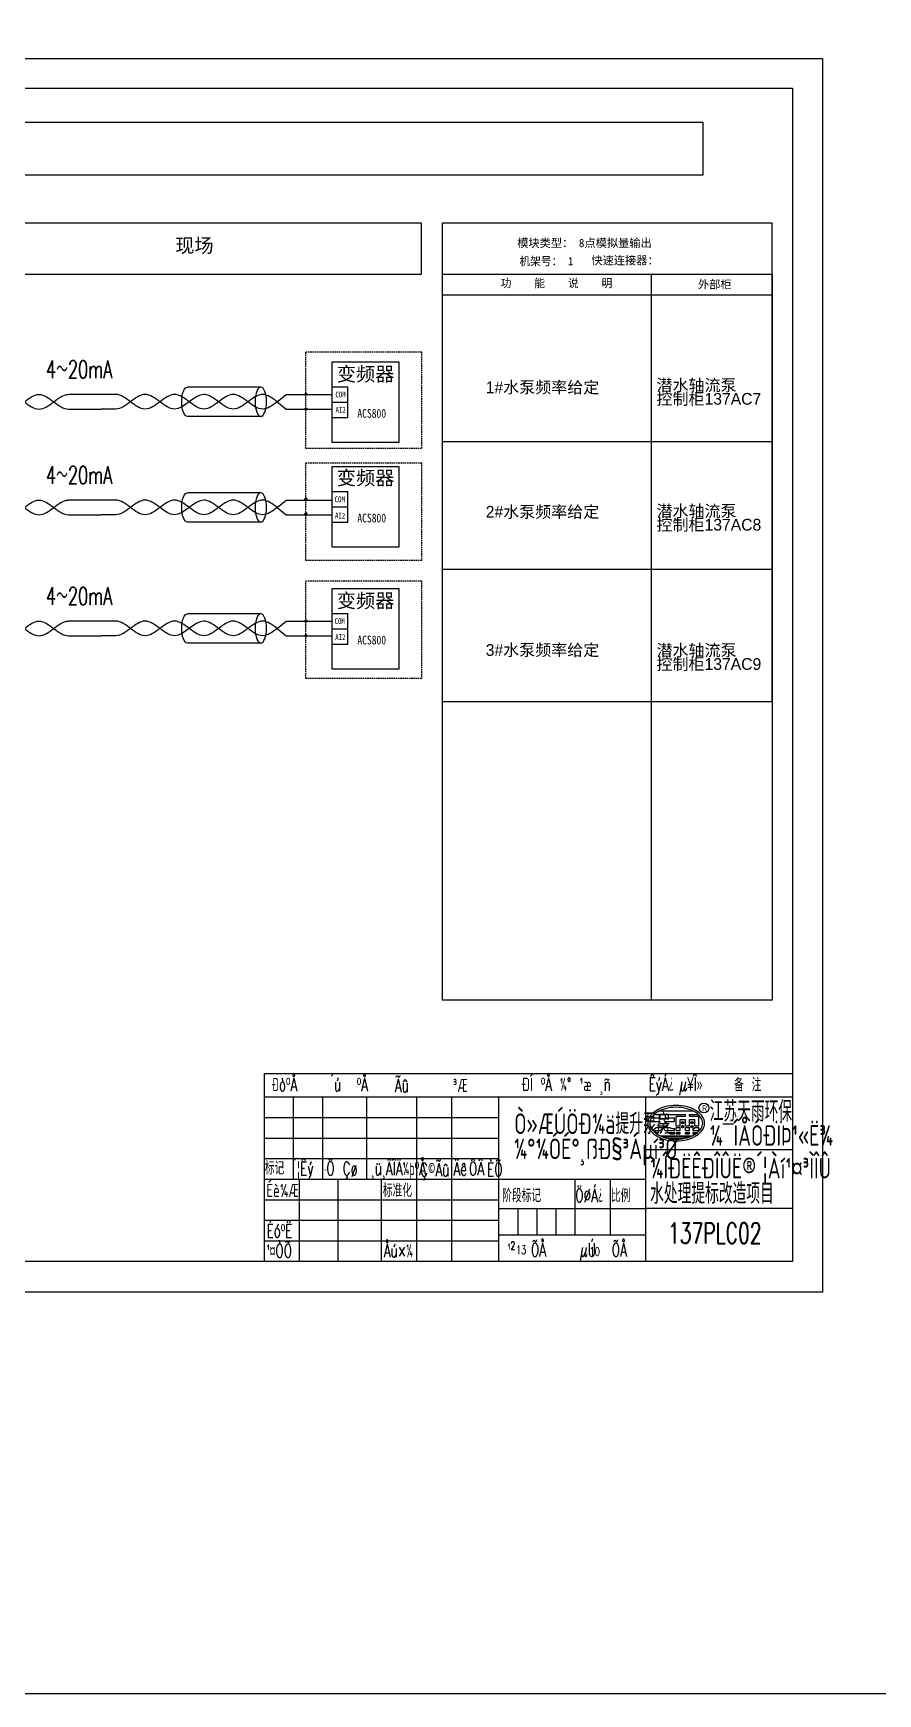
# Model space of a CAD drawing. Header units: millimetres. Extents: x 201 to 11482, y -7821 to 251.
# Drawn here: x 7188 to 7476, y -5888 to -5322 of the extents above; entities that cross this region are included whole.
import ezdxf
from ezdxf.enums import TextEntityAlignment as Align

# ---------------------------------------------------------------- set-up
doc = ezdxf.new("R2010")
doc.units = ezdxf.units.MM
doc.linetypes.add('CENTER2', pattern=[1.125, 0.75, -0.125, 0.125, -0.125])
doc.linetypes.add('F', pattern=[0.75, 0.5, -0.25])
for name, color, linetype in [('02', 7, 'Continuous'), ('04', 2, 'F'), ('08', 7, 'Continuous'), ('11', 7, 'Continuous'), ('LINE_THIN', 2, 'Continuous'), ('TEXT', 6, 'Continuous')]:
    doc.layers.add(name, color=color, linetype=linetype)
doc.layers.add('SECTION', color=3, linetype='CENTER2', lineweight=9)
doc.styles.add('HZ', font='txt', dxfattribs={"width": 0.67, "bigfont": 'hztxt'})
doc.styles.add('HZTXT', font='tssdeng.shx', dxfattribs={"width": 0.8, "bigfont": 'hztxt.shx'})

msp = doc.modelspace()

# ---------------------------------------------------------------- linework, layer by layer
for p, q in [((6884.748, -5341.003), (7446.852, -5341.003)), ((7446.852, -5341.003), (7446.852, -5740.547)), ((7320.469, -5387.058), (6985.763, -5387.058)), ((7320.469, -5404.377), (7320.469, -5387.058)), ((7327.665, -5651.613), (7327.665, -5387.058)), ((7439.903, -5387.058), (7327.665, -5387.058)), ((7439.903, -5549.685), (7439.903, -5387.058)), ((6985.763, -5404.377), (7320.469, -5404.377)), ((7327.665, -5404.377), (7439.903, -5404.377)), ((7398.739, -5404.377), (7398.739, -5651.613)), ((7439.903, -5404.377), (7439.903, -5651.613)), ((7439.903, -5411.569), (7327.665, -5411.569)), ((7439.903, -5461.446), (7327.665, -5461.446)), ((7439.903, -5504.965), (7327.665, -5504.965)), ((7439.903, -5549.984), (7327.665, -5549.984)), ((7439.903, -5651.613), (7327.665, -5651.613)), ((7396.852, -5740.547), (7396.852, -5684.547)), ((7398.28, -5692.89), (7401.834, -5692.89)), ((7398.776, -5691.687), (7401.834, -5691.687)), ((7399.805, -5690.483), (7401.834, -5690.483)), ((7401.607, -5689.28), (7412.89, -5689.28)), ((7401.834, -5691.687), (7401.834, -5690.483)), ((7403.639, -5690.483), (7410.437, -5690.483)), ((7403.639, -5691.687), (7403.639, -5690.483)), ((7403.639, -5691.687), (7406.647, -5691.687)), ((7403.663, -5693.201), (7403.639, -5692.89)), ((7403.639, -5692.89), (7406.647, -5692.89)), ((7406.647, -5692.89), (7406.647, -5691.687)), ((7407.249, -5691.085), (7410.437, -5691.085)), ((7407.249, -5694.356), (7407.249, -5691.085)), ((7408.632, -5692.288), (7410.437, -5692.288)), ((7408.632, -5694.356), (7408.632, -5692.288)), ((7410.437, -5691.085), (7410.437, -5690.483)), ((7410.437, -5694.356), (7410.437, -5692.288)), ((7411.821, -5690.483), (7414.693, -5690.483)), ((7411.821, -5691.085), (7411.821, -5690.483)), ((7411.821, -5691.085), (7415.01, -5691.085)), ((7411.821, -5694.356), (7411.821, -5692.288)), ((7411.821, -5692.288), (7413.626, -5692.288)), ((7413.626, -5694.356), (7413.626, -5692.288)), ((7415.01, -5694.356), (7415.01, -5691.085)), ((7399.323, -5696.009), (7401.969, -5696.009)), ((7399.928, -5696.61), (7401.293, -5696.61)), ((7400.458, -5694.957), (7405.074, -5694.957)), ((7401.025, -5694.356), (7404.451, -5694.356)), ((7401.835, -5697.813), (7412.662, -5697.813)), ((7402.55, -5698.115), (7411.947, -5698.115)), ((7403.541, -5696.009), (7406.647, -5696.009)), ((7404.261, -5696.61), (7406.647, -5696.61)), ((7404.552, -5698.656), (7409.945, -5698.656)), ((7405.354, -5697.102), (7406.647, -5697.102)), ((7405.92, -5695.297), (7406.647, -5695.297)), ((7406.647, -5696.009), (7406.647, -5695.297)), ((7406.647, -5697.102), (7406.647, -5696.61)), ((7407.249, -5694.356), (7408.632, -5694.356)), ((7407.249, -5696.009), (7407.249, -5694.957)), ((7407.249, -5694.957), (7408.632, -5694.957)), ((7407.249, -5696.009), (7408.632, -5696.009)), ((7407.249, -5696.61), (7408.632, -5696.61)), ((7407.249, -5697.102), (7407.249, -5696.61)), ((7407.249, -5697.102), (7408.632, -5697.102)), ((7408.632, -5696.009), (7408.632, -5694.957)), ((7408.632, -5697.102), (7408.632, -5696.61)), ((7410.437, -5694.356), (7411.821, -5694.356)), ((7410.437, -5696.009), (7410.437, -5694.957)), ((7410.437, -5694.957), (7411.821, -5694.957)), ((7410.437, -5696.009), (7411.821, -5696.009)), ((7410.437, -5696.61), (7411.821, -5696.61)), ((7410.437, -5697.102), (7410.437, -5696.61)), ((7410.437, -5697.102), (7411.821, -5697.102)), ((7411.821, -5696.009), (7411.821, -5694.957)), ((7411.821, -5697.102), (7411.821, -5696.61)), ((7412.875, -5695.297), (7412.875, -5696.009)), ((7412.875, -5695.297), (7413.626, -5695.297)), ((7412.875, -5696.009), (7415.174, -5696.009)), ((7412.875, -5696.61), (7414.569, -5696.61)), ((7412.875, -5696.61), (7412.875, -5697.102)), ((7412.875, -5697.102), (7413.93, -5697.102)), ((7413.626, -5694.356), (7415.01, -5694.356)), ((7413.626, -5694.957), (7415.01, -5694.957)), ((7413.626, -5695.297), (7413.626, -5694.957)), ((7415.01, -5696.188), (7415.01, -5694.957)), ((7446.852, -5702.547), (7396.852, -5702.547)), ((7446.852, -5702.547), (7396.852, -5702.547)), ((7446.852, -5722.547), (7396.852, -5722.547))]:
    msp.add_line(p, q)
at = {"color": 0}
for p, q in [((7266.852, -5676.547), (7446.852, -5676.547)), ((7266.852, -5676.547), (7446.852, -5676.547)), ((7266.852, -5684.547), (7446.852, -5684.547)), ((7266.852, -5684.547), (7446.852, -5684.547)), ((7266.852, -5712.547), (7396.852, -5712.547)), ((7266.852, -5712.547), (7396.852, -5712.547)), ((7346.852, -5722.547), (7396.852, -5722.547)), ((7346.852, -5722.547), (7396.852, -5722.547)), ((7346.852, -5731.547), (7396.852, -5731.547)), ((7346.852, -5731.547), (7396.852, -5731.547))]:
    msp.add_line(p, q, dxfattribs=at)
at = {"linetype": 'Continuous'}
msp.add_line((7446.852, -5702.547), (7396.852, -5702.547), dxfattribs=at)
for points in [[(741.178, -4154.422), (11482.36, -4154.422), (11482.36, -5887.788), (741.178, -5887.788)], [(6920.465, -5352.591), (7416.279, -5352.591), (7416.279, -5370.712), (6920.465, -5370.712)]]:
    msp.add_lwpolyline(points, close=True)
for points in [[(7416.91, -5693.492, 0.1452621), (7416.285, -5691.387, 0.1071711), (7414.125, -5689.249, 0.0774043), (7411.143, -5687.945, 0.0645214), (7407.249, -5687.44, 0.0645214), (7403.354, -5687.945, 0.0774043), (7400.372, -5689.249, 0.1071711), (7398.212, -5691.387, 0.1452621), (7397.587, -5693.492, 0.1452621), (7398.212, -5695.597, 0.1071711), (7400.372, -5697.734, 0.0774043), (7403.354, -5699.039, 0.0645214), (7407.249, -5699.543, 0.0645214), (7411.143, -5699.039, 0.0774043), (7414.125, -5697.734, 0.1071711), (7416.285, -5695.597, 0.1452621)], [(7416.273, -5693.492, 0.1452621), (7415.752, -5691.734, 0.1071711), (7413.784, -5689.786, 0.0774043), (7410.981, -5688.56, 0.0645214), (7407.249, -5688.077, 0.0645214), (7403.516, -5688.56, 0.0774043), (7400.713, -5689.786, 0.1071711), (7398.745, -5691.734, 0.1452621), (7398.224, -5693.492, 0.1452621), (7398.745, -5695.25, 0.1071711), (7400.713, -5697.197, 0.0774043), (7403.516, -5698.423, 0.0645214), (7407.249, -5698.907, 0.0645214), (7410.981, -5698.423, 0.0774043), (7413.784, -5697.197, 0.1071711), (7415.752, -5695.25, 0.1452621)]]:
    msp.add_lwpolyline(points, format="xyb", close=True)
for centre, radius in [((7416.687, -5688.324), 1.666), ((7409.418, -5693.305), 0.1), ((7412.625, -5693.305), 0.1), ((7409.418, -5694.707), 0.1), ((7412.625, -5694.707), 0.1)]:
    msp.add_circle(centre, radius)
for centre, radius, start, end in [((7397.151, -5691.275), 4.95, 321.503, 340.95126), ((7408.619, -5690.664), 5.567, 207.10998, 221.53659), ((7397.151, -5691.275), 4.95, 293.80566, 311.92468), ((7397.151, -5691.275), 6.755, 300.38393, 307.81943), ((7397.151, -5691.275), 6.755, 315.50262, 325.59469), ((7408.619, -5690.664), 7.372, 216.90779, 226.46812), ((7408.619, -5690.664), 7.372, 233.7656, 238.04867), ((7405.354, -5695.898), 1.203, 238.04867, 270), ((7408.619, -5690.664), 5.567, 230.45944, 231.79763), ((7405.92, -5694.093), 1.203, 231.79763, 270)]:
    msp.add_arc(centre, radius, start, end)
for p in [(7409.418, -5693.305), (7412.625, -5693.305), (7409.418, -5694.707), (7412.625, -5694.707)]:
    msp.add_point(p)
at = {"layer": '02'}
for p, q in [((7265.711, -5442.827), (7240.711, -5442.827)), ((7216.315, -5445.325), (7200.141, -5445.325)), ((7200.141, -5450.328), (7211.314, -5450.328)), ((7216.315, -5450.328), (7211.314, -5450.328)), ((7271.315, -5447.826), (7274.321, -5445.327)), ((7271.315, -5447.826), (7274.321, -5450.326)), ((7274.321, -5445.327), (7290.012, -5445.327)), ((7274.321, -5450.326), (7290.012, -5450.326)), ((7265.711, -5452.826), (7240.711, -5452.826)), ((7265.711, -5478.824), (7240.711, -5478.824)), ((7216.315, -5481.322), (7200.141, -5481.322)), ((7271.315, -5483.824), (7274.321, -5481.324)), ((7271.315, -5483.824), (7274.321, -5486.324)), ((7274.321, -5481.324), (7290.012, -5481.324)), ((7200.141, -5486.325), (7211.314, -5486.325)), ((7216.315, -5486.325), (7211.314, -5486.325)), ((7265.711, -5488.823), (7240.711, -5488.823)), ((7274.321, -5486.324), (7290.012, -5486.324)), ((7216.315, -5522.51), (7200.141, -5522.51)), ((7265.711, -5520.012), (7240.711, -5520.012)), ((7271.315, -5525.012), (7274.321, -5522.512)), ((7274.321, -5522.512), (7290.012, -5522.512)), ((7200.141, -5527.513), (7211.314, -5527.513)), ((7216.315, -5527.513), (7211.314, -5527.513)), ((7265.711, -5530.011), (7240.711, -5530.011)), ((7271.315, -5525.012), (7274.321, -5527.511)), ((7274.321, -5527.511), (7290.012, -5527.511))]:
    msp.add_line(p, q, dxfattribs=at)
at = {"layer": '02', "extrusion": (0, 0, -1)}
for centre in [(7240.711, -5447.826), (7240.711, -5483.824), (7240.711, -5525.012)]:
    msp.add_ellipse(centre, major_axis=(0, 5), ratio=0.3908753, start_param=3.1415927, end_param=6.2831853, dxfattribs=at)
for centre in [(7265.711, -5447.826), (7265.711, -5483.824), (7265.711, -5525.012)]:
    msp.add_ellipse(centre, major_axis=(0, 5), ratio=0.3908753, dxfattribs=at)
at = {"layer": '02'}
for points in [[(7145.141, -5447.826), (7146.808, -5449.077), (7150.141, -5451.579), (7155.141, -5447.826), (7160.141, -5444.074), (7165.141, -5447.826), (7170.141, -5451.579), (7175.141, -5447.826), (7180.141, -5444.075), (7185.143, -5447.825), (7190.133, -5451.583), (7195.173, -5447.811), (7198.406, -5445.359), (7200.141, -5445.325)], [(7271.315, -5447.826), (7269.648, -5449.077), (7266.315, -5451.579), (7261.315, -5447.826), (7256.315, -5444.074), (7251.315, -5447.826), (7246.315, -5451.579), (7241.314, -5447.826), (7236.315, -5444.075), (7231.312, -5447.825), (7226.323, -5451.583), (7221.283, -5447.811), (7218.05, -5445.359), (7216.315, -5445.325)], [(7145.141, -5483.824), (7146.808, -5485.074), (7150.141, -5487.576), (7155.141, -5483.824), (7160.141, -5480.072), (7165.141, -5483.824), (7170.141, -5487.576), (7175.141, -5483.824), (7180.141, -5480.072), (7185.143, -5483.823), (7190.133, -5487.58), (7195.173, -5483.808), (7198.406, -5481.357), (7200.141, -5481.322)], [(7271.315, -5483.824), (7269.648, -5485.074), (7266.315, -5487.576), (7261.315, -5483.824), (7256.315, -5480.072), (7251.315, -5483.824), (7246.315, -5487.576), (7241.314, -5483.824), (7236.315, -5480.072), (7231.312, -5483.823), (7226.323, -5487.58), (7221.283, -5483.808), (7218.05, -5481.357), (7216.315, -5481.322)], [(7145.141, -5525.012), (7146.808, -5526.262), (7150.141, -5528.764), (7155.141, -5525.012), (7160.141, -5521.26), (7165.141, -5525.012), (7170.141, -5528.764), (7175.141, -5525.012), (7180.141, -5521.26), (7185.143, -5525.01), (7190.133, -5528.768), (7195.173, -5524.996), (7198.406, -5522.544), (7200.141, -5522.51)], [(7271.315, -5525.012), (7269.648, -5526.262), (7266.315, -5528.764), (7261.315, -5525.012), (7256.315, -5521.26), (7251.315, -5525.012), (7246.315, -5528.764), (7241.314, -5525.012), (7236.315, -5521.26), (7231.312, -5525.01), (7226.323, -5528.768), (7221.283, -5524.996), (7218.05, -5522.544), (7216.315, -5522.51)]]:
    msp.add_open_spline(points, degree=3, dxfattribs=at)
for points in [[(7145.141, -5447.826), (7146.808, -5446.576), (7150.141, -5444.074), (7155.141, -5447.826), (7160.141, -5451.579), (7165.141, -5447.826), (7171.808, -5442.824), (7178.475, -5452.829), (7185.141, -5447.827), (7190.142, -5444.073), (7195.136, -5447.83), (7198.485, -5450.32), (7200.141, -5450.328)], [(7271.315, -5447.826), (7269.648, -5446.576), (7266.315, -5444.074), (7261.315, -5447.826), (7256.315, -5451.579), (7251.315, -5447.826), (7244.648, -5442.824), (7237.981, -5452.829), (7231.315, -5447.827), (7226.313, -5444.073), (7221.319, -5447.83), (7217.971, -5450.32), (7216.315, -5450.328)], [(7145.141, -5483.824), (7146.808, -5482.573), (7150.141, -5480.072), (7155.141, -5483.824), (7160.141, -5487.576), (7165.141, -5483.824), (7171.808, -5478.821), (7178.475, -5488.826), (7185.141, -5483.824), (7190.142, -5480.071), (7195.136, -5483.827), (7198.485, -5486.318), (7200.141, -5486.325)], [(7271.315, -5483.824), (7269.648, -5482.573), (7266.315, -5480.072), (7261.315, -5483.824), (7256.315, -5487.576), (7251.315, -5483.824), (7244.648, -5478.821), (7237.981, -5488.826), (7231.315, -5483.824), (7226.313, -5480.071), (7221.319, -5483.827), (7217.971, -5486.318), (7216.315, -5486.325)], [(7145.141, -5525.012), (7146.808, -5523.761), (7150.141, -5521.26), (7155.141, -5525.012), (7160.141, -5528.764), (7165.141, -5525.012), (7171.808, -5520.009), (7178.475, -5530.014), (7185.141, -5525.012), (7190.142, -5521.259), (7195.136, -5525.015), (7198.485, -5527.505), (7200.141, -5527.513)], [(7271.315, -5525.012), (7269.648, -5523.761), (7266.315, -5521.26), (7261.315, -5525.012), (7256.315, -5528.764), (7251.315, -5525.012), (7244.648, -5520.009), (7237.981, -5530.014), (7231.315, -5525.012), (7226.313, -5521.259), (7221.319, -5525.015), (7217.971, -5527.505), (7216.315, -5527.513)]]:
    msp.add_open_spline(points, degree=3, knots=[0, 0, 0, 0, 2.7954019, 5.5908038, 8.3862057, 11.1816075, 13.9770094, 19.5678132, 22.3632151, 25.158617, 27.9540189, 30.7494207, 30.7494207, 30.7494207, 30.7494207], dxfattribs=at)
at = {"layer": '04', "color": 1}
for points in [[(7281.049, -5430.886), (7320.469, -5430.886), (7320.469, -5463.745), (7281.049, -5463.745)], [(7281.049, -5468.676), (7320.469, -5468.676), (7320.469, -5501.924), (7281.049, -5501.924)], [(7281.049, -5508.833), (7320.469, -5508.833), (7320.469, -5542.081), (7281.049, -5542.081)]]:
    msp.add_lwpolyline(points, close=True, dxfattribs=at)
at = {"layer": '08'}
for p, q in [((7281.368, -5444.894), (7280.746, -5445.743)), ((7290.012, -5442.7), (7295.422, -5442.7)), ((7295.422, -5453.206), (7295.422, -5442.7)), ((7281.368, -5449.893), (7280.746, -5450.743)), ((7290.012, -5447.953), (7295.422, -5447.953)), ((7290.012, -5453.206), (7295.422, -5453.206)), ((7290.012, -5478.338), (7295.422, -5478.338)), ((7295.422, -5488.843), (7295.422, -5478.338)), ((7281.368, -5480.531), (7280.746, -5481.38)), ((7290.012, -5483.59), (7295.422, -5483.59)), ((7281.368, -5485.531), (7280.746, -5486.38)), ((7290.012, -5488.843), (7295.422, -5488.843)), ((7281.368, -5522.079), (7280.746, -5522.928)), ((7290.012, -5519.885), (7295.422, -5519.885)), ((7295.422, -5530.391), (7295.422, -5519.885)), ((7281.368, -5527.078), (7280.746, -5527.928)), ((7290.012, -5525.138), (7295.422, -5525.138)), ((7290.012, -5530.391), (7295.422, -5530.391))]:
    msp.add_line(p, q, dxfattribs=at)
for points in [[(7290.012, -5434.215), (7312.726, -5434.215), (7312.726, -5461.691), (7290.012, -5461.691)], [(7290.012, -5469.853), (7312.726, -5469.853), (7312.726, -5497.328), (7290.012, -5497.328)], [(7290.012, -5511.4), (7312.726, -5511.4), (7312.726, -5538.876), (7290.012, -5538.876)]]:
    msp.add_lwpolyline(points, close=True, dxfattribs=at)
for centre in [(7281.049, -5445.327), (7281.049, -5450.326), (7281.049, -5480.964), (7281.049, -5485.964), (7281.049, -5522.512), (7281.049, -5527.511)]:
    msp.add_circle(centre, 0.327, dxfattribs=at)
at = {"layer": 'LINE_THIN'}
for p, q in [((6859.748, -5331.003), (7457.056, -5331.003)), ((7457.056, -5331.003), (7457.056, -5751.003)), ((7457.056, -5751.003), (6859.748, -5751.003))]:
    msp.add_line(p, q, dxfattribs=at)
for centre in [(7409.418, -5693.305), (7412.625, -5693.305), (7409.418, -5694.707), (7412.625, -5694.707)]:
    msp.add_circle(centre, 0.401, dxfattribs=at)
at = {"layer": 'TEXT', "color": 0}
for p, q in [((7266.852, -5676.547), (7266.852, -5740.547)), ((7266.852, -5676.547), (7446.852, -5676.547)), ((7266.852, -5676.547), (7266.852, -5740.547)), ((7266.852, -5676.547), (7266.852, -5740.547)), ((7266.852, -5684.547), (7446.852, -5684.547)), ((7276.852, -5712.547), (7276.852, -5684.547)), ((7276.852, -5712.547), (7276.852, -5684.547)), ((7276.852, -5712.547), (7276.852, -5684.547)), ((7286.852, -5712.547), (7286.852, -5684.547)), ((7286.852, -5712.547), (7286.852, -5684.547)), ((7286.852, -5712.547), (7286.852, -5684.547)), ((7301.852, -5712.547), (7301.852, -5684.547)), ((7301.852, -5712.547), (7301.852, -5684.547)), ((7301.852, -5712.547), (7301.852, -5684.547)), ((7318.852, -5740.547), (7318.852, -5684.547)), ((7318.852, -5740.547), (7318.852, -5684.547)), ((7318.852, -5740.547), (7318.852, -5684.547)), ((7330.852, -5740.547), (7330.852, -5684.547)), ((7330.852, -5740.547), (7330.852, -5684.547)), ((7330.852, -5740.547), (7330.852, -5684.547)), ((7346.852, -5740.547), (7346.852, -5684.547)), ((7346.852, -5740.547), (7346.852, -5684.547)), ((7346.852, -5740.547), (7346.852, -5684.547)), ((7266.852, -5691.547), (7346.852, -5691.547)), ((7266.852, -5691.547), (7346.852, -5691.547)), ((7266.852, -5691.547), (7346.852, -5691.547)), ((7266.852, -5698.547), (7346.852, -5698.547)), ((7266.852, -5698.547), (7346.852, -5698.547)), ((7266.852, -5698.547), (7346.852, -5698.547)), ((7266.852, -5705.547), (7346.852, -5705.547)), ((7266.852, -5705.547), (7346.852, -5705.547)), ((7266.852, -5712.547), (7396.852, -5712.547)), ((7278.852, -5740.547), (7278.852, -5712.547)), ((7278.852, -5740.547), (7278.852, -5712.547)), ((7278.852, -5740.547), (7278.852, -5712.547)), ((7292.067, -5740.682), (7292.067, -5712.547)), ((7292.067, -5740.682), (7292.067, -5712.547)), ((7292.067, -5740.682), (7292.067, -5712.547)), ((7306.852, -5740.547), (7306.852, -5712.547)), ((7306.852, -5740.547), (7306.852, -5712.547)), ((7306.852, -5740.547), (7306.852, -5712.547)), ((7372.852, -5731.547), (7372.852, -5712.547)), ((7372.852, -5731.547), (7372.852, -5712.547)), ((7372.852, -5731.547), (7372.852, -5712.547)), ((7384.852, -5731.547), (7384.852, -5712.547)), ((7384.852, -5731.547), (7384.852, -5712.547)), ((7384.852, -5731.547), (7384.852, -5712.547)), ((7266.852, -5719.547), (7346.852, -5719.547)), ((7266.852, -5719.547), (7346.852, -5719.547)), ((7266.852, -5719.547), (7346.852, -5719.547)), ((7266.852, -5726.547), (7346.852, -5726.547)), ((7266.852, -5726.547), (7346.852, -5726.547)), ((7266.852, -5726.547), (7346.852, -5726.547)), ((7346.852, -5722.547), (7396.852, -5722.547)), ((7353.352, -5731.547), (7353.352, -5722.547)), ((7353.352, -5731.547), (7353.352, -5722.547)), ((7353.352, -5731.547), (7353.352, -5722.547)), ((7359.852, -5731.547), (7359.852, -5722.547)), ((7359.852, -5731.547), (7359.852, -5722.547)), ((7359.852, -5731.547), (7359.852, -5722.547)), ((7366.352, -5731.547), (7366.352, -5722.547)), ((7366.352, -5731.547), (7366.352, -5722.547)), ((7366.352, -5731.547), (7366.352, -5722.547)), ((7266.852, -5733.547), (7346.852, -5733.547)), ((7266.852, -5733.547), (7346.852, -5733.547)), ((7266.852, -5733.547), (7346.852, -5733.547)), ((7346.852, -5731.547), (7396.852, -5731.547)), ((7446.852, -5740.547), (6884.748, -5740.547)), ((7446.852, -5740.547), (7266.852, -5740.547))]:
    msp.add_line(p, q, dxfattribs=at)
at = {"layer": 'TEXT'}
msp.add_line((7266.852, -5705.547), (7346.852, -5705.547), dxfattribs=at)

# ---------------------------------------------------------------- texts
at = {"color": 6, "width": 71.77609, "attachment_point": 1}
for s, insert, char_height in [('{\\fËÎÌå|b0|i0|c134|p2;\\H0.8x;现场}', (7236.559, -5392.225), 6), ('{\\fËÎÌå|b0|i0|c134|p2;\\H0.8x;变频器}', (7291.606, -5435.973), 6), ('{\\fￋￎￌ￥|b0|i0|c134|p2;\\H0.8x;1#水泵频率给定}', (7342.356, -5440.918), 5), ('{\\fËÎÌå|b0|i0|c134|p2;\\H0.8x;变频器}', (7291.606, -5471.336), 6), ('{\\fￋￎￌ￥|b0|i0|c134|p2;\\H0.8x;2#水泵频率给定}', (7342.356, -5483.298), 5), ('{\\fËÎÌå|b0|i0|c134|p2;\\H0.8x;变频器}', (7291.606, -5513.158), 6), ('{\\fￋￎￌ￥|b0|i0|c134|p2;\\H0.8x;3#水泵频率给定}', (7342.356, -5530.356), 5)]:
    msp.add_mtext(s, dxfattribs=dict(at, insert=insert, char_height=char_height))
at = {"color": 1, "char_height": 2.8, "attachment_point": 1}
for s, insert, width in [('{\\fMS PGothic|b0|i0|c128|p34;模\\fￋￎￌ￥|b0|i0|c134|p2;块类型：\\ftxt|b0|i0|c134|p2; 8\\fￋￎￌ￥|b0|i0|c134|p2;点模拟量输出}', (7353.095, -5392.387), 73.22662), ('机架号： 1', (7353.845, -5398.582), 21.15123), ('{\\fËÎÌå|b0|i0|c134|p2;快速连接器：}', (7378.362, -5398.308), 43.89667)]:
    msp.add_mtext(s, dxfattribs=dict(at, insert=insert, width=width))
at = {"char_height": 2.8, "attachment_point": 1}
for s, insert, width in [('{\\T3.15;功能说明 }', (7347.442, -5406.062), 43.29369), ('{\\fËÎÌå|b0|i0|c134|p2;外部柜\\ftxt|b0|i0|c134|p2; }', (7414.673, -5406.493), 13.86985)]:
    msp.add_mtext(s, dxfattribs=dict(at, insert=insert, width=width))
at = {"color": 6, "char_height": 5, "width": 71.24785, "attachment_point": 1, "line_spacing_factor": 0.7}
for s, insert in [('{\\fËÎÌå|b0|i0|c134|p2;\\H0.8x;潜水轴流泵\\P控制柜137AC7}', (7400.543, -5440.17)), ('{\\fËÎÌå|b0|i0|c134|p2;\\H0.8x;潜水轴流泵\\P控制柜137AC8}', (7400.543, -5483.032)), ('{\\fËÎÌå|b0|i0|c134|p2;\\H0.8x;潜水轴流泵\\P控制柜137AC9}', (7400.543, -5530.463))]:
    msp.add_mtext(s, dxfattribs=dict(at, insert=insert))
at = {"layer": '02', "color": 7, "width": 0.707}
for s, p in [('COM', (7291.143, -5446.38)), ('AI2', (7291.187, -5451.583)), ('COM', (7290.899, -5482.035)), ('AI2', (7290.999, -5487.625)), ('COM', (7290.874, -5523.524)), ('AI2', (7291.085, -5528.946))]:
    msp.add_text(s, height=2, dxfattribs=at).set_placement(p)
at = {"layer": '11', "color": 4, "style": 'HZ', "width": 0.67}
for p in [(7192.538, -5439.804), (7192.538, -5475.802), (7192.538, -5516.989)]:
    msp.add_text('4～20mA', height=6, dxfattribs=at).set_placement(p)
at = {"layer": '11', "color": 4, "width": 0.8}
for p in [(7298.614, -5453.28), (7298.614, -5488.918), (7298.614, -5530.465)]:
    msp.add_text('ACS800', height=3, dxfattribs=at).set_placement(p)
at = {"layer": 'LINE_THIN', "style": 'HZTXT'}
msp.add_text('R', height=2.139, dxfattribs=at).set_placement((7416.065, -5689.468))
at = {"layer": 'SECTION', "color": 3, "style": 'HZ', "width": 0.67}
for s, height, p in [('Ò»ÆÚÖÐ¼ä提升泵房', 7, (7352.063, -5697.188)), ('江苏天雨环保', 6.9881, (7418.651, -5692.94)), ('¼¯ÍÅÓÐÏÞ¹«Ë¾', 6.98805, (7418.582, -5701.164)), ('¼¯ÍÅÓÐÏÞ¹«Ë¾', 6.98805, (7418.582, -5701.164)), ('¼°¼ÓÉ°¸ßÐ§³Áµí³Ø', 6.98805, (7351.899, -5705.729)), ('¼ÎÐËÊÐÎÛË®´¦Àí¹¤³ÌÎÛ', 6.98805, (7398.32, -5712.303)), ('¼ÎÐËÊÐÎÛË®´¦Àí¹¤³ÌÎÛ', 6.98805, (7398.32, -5712.303)), ('水处理提标改造项目', 6.9881, (7398.363, -5720.945)), ('137PLC02', 6.9881, (7404.427, -5734.406))]:
    msp.add_text(s, height=height, dxfattribs=at).set_placement(p)
at = {"layer": 'TEXT', "style": 'HZ', "width": 0.67}
for s, p in [('ÐòºÅ', (7273.829, -5682.569)), ('ÐòºÅ', (7273.829, -5682.569)), ('ÐòºÅ', (7273.829, -5682.569)), ('ÐÍ ºÅ ¼° ¹æ ¸ñ', (7369.77, -5682.51)), ('ÐÍ ºÅ ¼° ¹æ ¸ñ', (7369.77, -5682.51)), ('ÐÍ ºÅ ¼° ¹æ ¸ñ', (7369.77, -5682.51)), ('ÊýÁ¿', (7402.141, -5682.488)), ('ÊýÁ¿', (7402.141, -5682.488)), ('ÊýÁ¿', (7402.141, -5682.488)), ('µ¥Î»', (7412.231, -5682.426)), ('µ¥Î»', (7412.231, -5682.426)), ('µ¥Î»', (7412.231, -5682.426)), ('Ãû     ³Æ', (7323.769, -5682.902)), ('Ãû     ³Æ', (7323.769, -5682.902)), ('Ãû     ³Æ', (7323.769, -5682.902)), ('备 注', (7431.621, -5682.671))]:
    msp.add_text(s, height=4.5, dxfattribs=at).set_placement(p, align=Align.CENTER)
msp.add_text('´ú  ºÅ', height=4.5, dxfattribs=at).set_placement((7302.216, -5682.569), align=Align.RIGHT)
msp.add_text('´ú  ºÅ', height=4.5, dxfattribs=at).set_placement((7302.216, -5682.569), align=Align.RIGHT)
msp.add_text('´ú  ºÅ', height=4.5, dxfattribs=at).set_placement((7302.216, -5682.569), align=Align.RIGHT)
for s, p in [('´¦Êý', (7276.923, -5711.164)), ('´¦Êý', (7276.923, -5711.164)), ('´¦Êý', (7276.923, -5711.164)), ('¸ü¸ÄÎÄ¼þºÅ', (7303.223, -5711.164)), ('¸ü¸ÄÎÄ¼þºÅ', (7303.223, -5711.164)), ('¸ü¸ÄÎÄ¼þºÅ', (7303.223, -5711.164)), ('标记', (7267.068, -5711.017)), ('·Ö Çø', (7287.235, -5711.164)), ('·Ö Çø', (7287.235, -5711.164)), ('·Ö Çø', (7287.235, -5711.164)), ('Ç©Ãû', (7320.001, -5711.577)), ('Ç©Ãû', (7320.001, -5711.577)), ('Ç©Ãû', (7320.001, -5711.577)), ('Äê', (7331.308, -5711.286)), ('Äê', (7331.308, -5711.286)), ('Äê', (7331.308, -5711.286)), ('ÔÂ', (7336.634, -5711.209)), ('ÔÂ', (7336.634, -5711.209)), ('ÔÂ', (7336.634, -5711.209)), ('ÈÕ', (7342.817, -5711.517)), ('Éè¼Æ', (7267.656, -5718.658)), ('Éè¼Æ', (7267.656, -5718.658)), ('Éè¼Æ', (7267.656, -5718.658)), ('阶段标记', (7347.955, -5720.384)), ('ÖØÁ¿', (7372.845, -5720.331)), ('ÖØÁ¿', (7372.845, -5720.331)), ('ÖØÁ¿', (7372.845, -5720.331)), ('比例', (7385.055, -5720.403)), ('ÉóºË', (7267.656, -5732.393)), ('ÉóºË', (7267.656, -5732.393)), ('ÉóºË', (7267.656, -5732.393)), ('¹¤ÒÕ', (7267.656, -5739.218)), ('¹¤ÒÕ', (7267.656, -5739.218)), ('¹¤ÒÕ', (7267.656, -5739.218)), ('Åú×¼', (7307.565, -5739.147)), ('¹²  ÕÅ', (7349.736, -5738.871)), ('µÚ  ÕÅ', (7374.369, -5738.871))]:
    msp.add_text(s, height=4.5, dxfattribs=at).set_placement(p)
at = {"layer": 'TEXT', "color": 0, "style": 'HZ', "width": 0.67}
for s, height, p in [('标准化', 4.5, (7307.29, -5718.651)), ('Åú×¼', 4.5, (7307.565, -5739.147)), ('Åú×¼', 4.5, (7307.565, -5739.147)), ('13', 3, (7352.691, -5738.116)), ('10', 3, (7377.783, -5738.653))]:
    msp.add_text(s, height=height, dxfattribs=at).set_placement(p)

doc.saveas('drawing.dxf')
